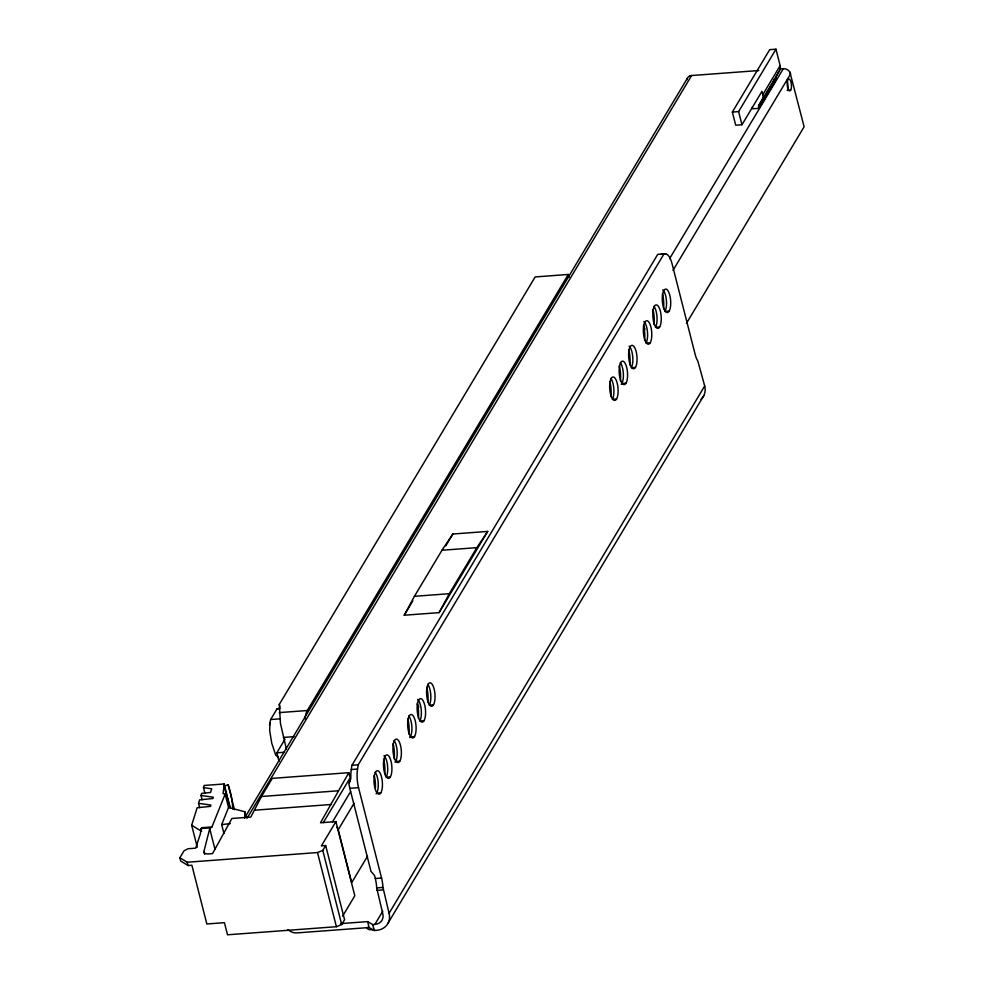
<?xml version="1.0" encoding="UTF-8"?>
<svg xmlns="http://www.w3.org/2000/svg" width="984" height="984" viewBox="0 0 984 984"><rect width="100%" height="100%" fill="white"/><g stroke="black" fill="none" stroke-linecap="round" stroke-linejoin="round"><path stroke-width="1.48" d="M286.369 749.131L280.44 723.351L279.308 704.396L535.161 276.935L568.272 274.462L569.023 277.402M244.721 817.519L244.844 811.763L228.559 807.495L225.151 794.1L223.011 793.534A433.354 181.769 -14.3 0 0 224.008 785.884L224.155 783.977L204.143 785.466L203.479 787.606L204.967 793.436M211.954 826.929L202.187 827.655L201.142 828.54L200.342 834.063L195.644 848.171L188.067 848.737L184.082 850.717L179.875 857.74L180.712 861.025L188.018 865.526L191.88 865.244L206.849 923.976L224.426 922.672L227.513 934.8L336.405 926.707L341.682 924.542L344.572 919.708L325.679 845.564L321.387 845.883L335.913 821.615L320.489 822.772L348.828 772.674L272.322 778.369L261.461 796.499L250.797 817.077L231.892 818.479L212.507 853.632L209.026 853.903A7.478 3.136 -14.3 0 1 203.897 851.504L209.727 828.688L211.954 826.929L225.151 794.1M340.513 923.619L367.586 921.614L372.702 924.591L374.855 924.431A11.205 9.373 30.9 0 0 382.801 913.792L376.688 887.9A18.684 6.593 85.7 0 0 375.298 878.515L374.51 875.391L371.017 871.43L349.824 788.332A18.684 6.593 85.7 0 1 348.926 783.793L350.87 778.541A18.684 6.593 85.7 0 1 351.276 769.525L351.928 765.281L657.755 254.315L665.811 254.007A18.684 6.593 85.7 0 1 672.072 263.835L695.11 354.215A18.684 6.593 85.7 0 0 697.902 361.251L704.704 385.974A17.933 14.994 30.9 0 1 701.063 399.246M288.041 929.683A10.455 8.745 30.9 0 0 296.91 932.894L369.098 927.531L374.215 930.507L376.355 930.347A17.933 14.994 30.9 0 0 389.074 913.324L382.961 887.433A18.684 6.593 85.7 0 0 381.571 878.048L358.545 787.68A18.684 6.593 85.7 0 1 357.549 769.058L358.201 764.814L664.04 253.847M278.398 756.868L275.84 755.441L271.744 743.215L269.69 730.681L269.936 722.76A34.784 12.288 85.7 0 1 270.661 719.525L277.021 708.898A35.03 12.374 85.7 0 1 279.53 708.406M269.555 725.097L269.936 722.76M197.28 847.286L191.659 825.232L197.157 807.729L210.478 806.363L210.883 805.084L198.547 803.325L199.629 799.869L212.95 798.504L213.356 797.224L201.007 795.466L201.658 793.375L210.551 792.477L211.708 788.787L203.479 787.606M349.295 782.747L350.07 780.644M223.909 833.386L221.671 824.617L228.559 807.495M404.252 615.221L414.424 596.304L441.988 550.24L452.849 534.017L487.707 531.422L439.098 612.638L404.252 615.221L412.874 600.818M439.098 612.638L449.282 593.709L476.846 547.658L487.707 531.422M759.008 108.314L758.59 106.666A1.87 1.562 30.9 0 1 758.713 105.595L762.194 99.569A8.598 7.183 30.9 0 0 762.797 94.636L761.96 91.352L741.973 124.747L735.7 125.214L732.342 112.065L769.697 49.667L775.97 49.2L780.152 65.633A8.598 7.183 30.9 0 1 779.562 70.565L776.069 76.592A1.87 1.562 30.9 0 0 775.946 77.662L776.364 79.31L759.008 108.314L752.735 108.781L752.305 107.133M278.989 761.333L276.824 752.809L284.991 739.168M304.991 718.824A18.684 6.593 85.7 0 1 307.279 710.522L568.272 274.462M244.549 818.11L687.41 78.191M247.181 818.085L691.617 75.534L758.836 70.528M445.801 545.8L452.849 534.017M741.973 124.747L738.615 111.598L775.97 49.2M323.305 822.636L350.132 777.803L348.828 772.674M762.797 94.636L780.152 65.633M758.713 105.595L779.562 70.565M758.59 106.666L775.946 77.662M332.457 821.947L350.612 791.603M669.587 258.669L783.289 68.72A6.347 5.314 30.9 0 1 789.906 72.152L804.125 126.764L686.475 323.318M179.875 857.74L187.181 862.242L317.5 852.55L322.777 850.397L325.679 845.564M354.019 803.35L338.225 829.733L351.706 882.636L367.499 856.264M672.995 270.416L790.632 73.861L789.906 72.152M342.58 916.202L354.806 895.772L335.913 821.615M374.855 924.431L382.739 911.245M389.074 913.324L704.704 385.974M388.237 922.832L703.867 395.482M689.858 75.94L691.617 75.534L689.858 75.94A6.347 5.314 30.9 0 0 686.967 79.815M223.958 785.982L228.14 784.838L234.475 809.684M221.671 824.617L230.293 823.571M780.226 68.941L783.289 68.72M773.854 79.495L776.364 79.31M787.188 90.454L790.669 90.196M732.342 112.065L738.615 111.598M660.793 254.376L665.811 254.007M669.132 311.165L664.95 311.473A11.771 4.157 85.7 0 0 666.389 299.96A11.771 4.157 85.7 0 0 662.786 289.886M659.661 326.983L655.479 327.291A11.771 4.157 85.7 0 0 656.992 316.7A11.771 4.157 85.7 0 0 653.979 306.381M650.19 342.801L646.008 343.108A11.771 4.157 85.7 0 0 647.447 331.608A11.771 4.157 85.7 0 0 643.856 321.522M635.467 367.413L631.285 367.721A11.771 4.157 85.7 0 0 632.712 356.22A11.771 4.157 85.7 0 0 629.12 346.134M621.814 383.539L625.996 383.231M616.525 399.049L612.343 399.369A11.771 4.157 85.7 0 0 613.856 388.778A11.771 4.157 85.7 0 0 610.83 378.446M441.988 550.24L476.846 547.658M414.424 596.304L449.282 593.709M277.021 708.898L279.887 708.689M279.259 712.601L307.279 710.522M433.452 704.913L429.27 705.233A11.771 4.157 85.7 0 0 430.783 694.643A11.771 4.157 85.7 0 0 427.769 684.311M270.661 719.525L279.788 718.849M423.993 720.731L419.811 721.051A11.771 4.157 85.7 0 0 421.238 709.538A11.771 4.157 85.7 0 0 417.647 699.464M283.392 737.434L294.044 736.647M410.34 736.868L414.522 736.561M276.824 752.809L284.179 752.268M395.605 761.481L399.787 761.173M351.928 765.281L358.201 764.814M351.276 769.525L357.549 769.058M390.316 776.991L386.134 777.298A11.771 4.157 85.7 0 0 387.573 765.798A11.771 4.157 85.7 0 0 383.981 755.712M349.824 788.332L358.545 787.68M261.461 796.499L337.979 790.816M376.675 793.116L380.857 792.809M254.917 810.176L331.436 804.481M201.142 828.54L210.047 827.876M375.298 878.515L381.571 878.048M376.688 887.9L382.961 887.433M376.823 890.36L383.096 889.893M191.659 825.232L201.646 831.382M337.487 828.024L338.225 829.733L337.487 828.024A6.347 5.314 30.9 0 0 336.934 827.249M224.008 785.884L230.084 807.741M372.702 924.591L374.215 930.507M367.586 921.614L369.098 927.531M322.777 850.397L341.682 924.542M317.5 852.55L336.405 926.707M279.308 704.396L280.022 707.213M244.844 811.763L246.332 817.606M224.155 783.977L230.195 807.655M209.727 828.688L215.004 849.364M201.007 795.466L202.126 799.844M198.547 803.325L199.654 807.692M203.897 851.504L204.611 854.321M187.181 862.242L188.018 865.526M786.745 80.307A5.978 2.116 85.7 0 1 787.643 89.335M643.524 325.273A16.63 5.867 85.7 0 1 644.606 340.329M645.012 329.234A16.63 5.867 85.7 0 1 644.274 327.291M652.995 309.456A16.63 5.867 85.7 0 1 654.077 324.511M662.466 293.638A16.63 5.867 85.7 0 1 663.548 308.693M609.859 381.521A16.63 5.867 85.7 0 1 610.941 396.577M620.301 362.629A11.771 4.157 85.7 0 1 623.376 373.883A11.771 4.157 85.7 0 1 621.261 384.277M619.33 365.704A16.63 5.867 85.7 0 1 620.412 380.759M628.801 349.886A16.63 5.867 85.7 0 1 629.883 364.941M418.803 707.176A16.63 5.867 85.7 0 1 418.065 705.221M426.785 687.385A16.63 5.867 85.7 0 1 427.868 702.441M417.314 703.216A16.63 5.867 85.7 0 1 418.409 718.271M408.827 715.958A11.771 4.157 85.7 0 1 411.902 727.201A11.771 4.157 85.7 0 1 409.787 737.606M407.856 719.033A16.63 5.867 85.7 0 1 408.938 734.089M394.104 740.558A11.771 4.157 85.7 0 1 397.179 751.813A11.771 4.157 85.7 0 1 395.051 762.219M393.12 743.646A16.63 5.867 85.7 0 1 394.203 758.701M383.649 759.464A16.63 5.867 85.7 0 1 384.732 774.519M375.162 772.206A11.771 4.157 85.7 0 1 378.237 783.461A11.771 4.157 85.7 0 1 376.122 793.854M374.178 775.281A16.63 5.867 85.7 0 1 375.445 787.913M374.498 929.462A7.466 3.136 -14.3 0 1 367.13 927.346M228.14 784.838A433.354 181.769 -14.3 0 1 232.691 808.885M787.286 82.066A5.978 2.116 85.7 0 0 789.758 90.897A5.978 2.116 85.7 0 0 790.939 81.856A5.978 2.116 85.7 0 0 787.286 82.066M643.536 326.786A11.771 4.157 85.7 0 0 648.407 344.191A11.771 4.157 85.7 0 0 650.731 326.381A11.771 4.157 85.7 0 0 643.536 326.786M653.007 310.969A11.771 4.157 85.7 0 0 657.878 328.361A11.771 4.157 85.7 0 0 660.202 310.563A11.771 4.157 85.7 0 0 653.007 310.969M662.478 295.138A11.771 4.157 85.7 0 0 667.336 312.543A11.771 4.157 85.7 0 0 669.661 294.733A11.771 4.157 85.7 0 0 662.478 295.138M609.871 383.034A11.771 4.157 85.7 0 0 614.729 400.439A11.771 4.157 85.7 0 0 617.054 382.628A11.771 4.157 85.7 0 0 609.871 383.034M619.342 367.216A11.771 4.157 85.7 0 0 624.2 384.621A11.771 4.157 85.7 0 0 626.525 366.811A11.771 4.157 85.7 0 0 619.342 367.216M628.813 351.399A11.771 4.157 85.7 0 0 633.671 368.791A11.771 4.157 85.7 0 0 635.996 350.993A11.771 4.157 85.7 0 0 628.813 351.399M426.798 688.898A11.771 4.157 85.7 0 0 431.668 706.303A11.771 4.157 85.7 0 0 433.993 688.492A11.771 4.157 85.7 0 0 426.798 688.898M417.327 704.716A11.771 4.157 85.7 0 0 422.197 722.121A11.771 4.157 85.7 0 0 424.522 704.31A11.771 4.157 85.7 0 0 417.327 704.716M407.868 720.534A11.771 4.157 85.7 0 0 412.726 737.939A11.771 4.157 85.7 0 0 415.051 720.14A11.771 4.157 85.7 0 0 407.868 720.534M393.133 745.146A11.771 4.157 85.7 0 0 398.003 762.551A11.771 4.157 85.7 0 0 400.328 744.74A11.771 4.157 85.7 0 0 393.133 745.146M383.662 760.976A11.771 4.157 85.7 0 0 388.532 778.369A11.771 4.157 85.7 0 0 390.857 760.571A11.771 4.157 85.7 0 0 383.662 760.976M374.191 776.794A11.771 4.157 85.7 0 0 379.061 794.199A11.771 4.157 85.7 0 0 381.386 776.388A11.771 4.157 85.7 0 0 374.191 776.794"/></g></svg>
